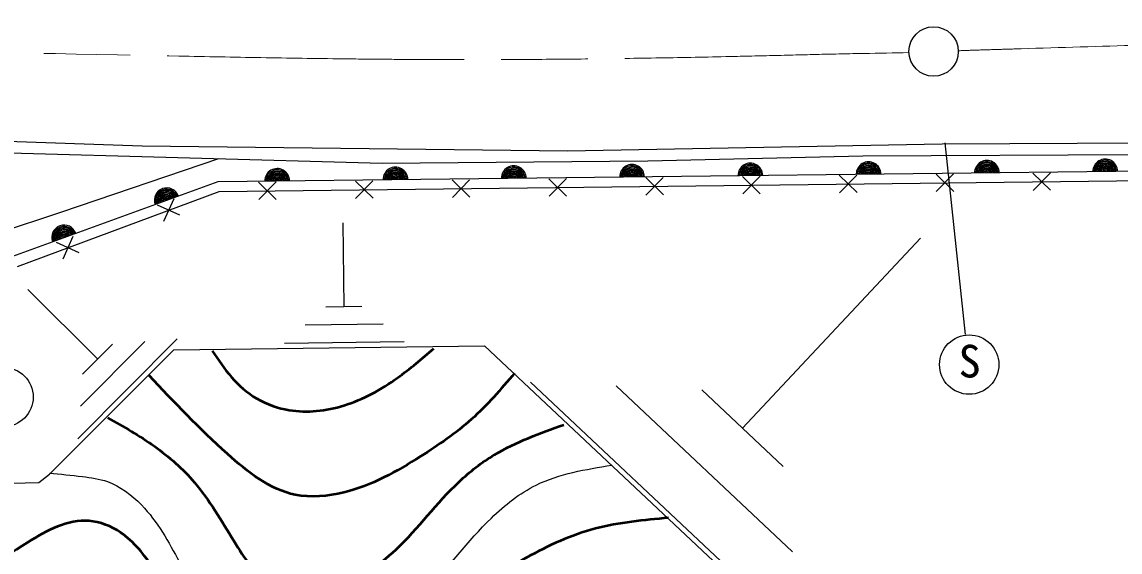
# Model space of a CAD drawing. Units: millimetres, scale not verified. Extents: x 40000 to 680000, y 20000 to 380000.
# Drawn here: x 134489 to 178894, y 268976 to 290406 of the extents above; entities that cross this region are included whole.
import ezdxf
from ezdxf.enums import TextEntityAlignment as Align

# ---------------------------------------------------------------- set-up
doc = ezdxf.new("R2010")
doc.units = ezdxf.units.MM
doc.header["$LTSCALE"] = 1000
doc.linetypes.add('CHAIN', pattern=[18.5, 12, -1.5, 3.5, -1.5])
for name, color, linetype, lineweight in [('M-BGD', 7, 'Continuous', 25), ('M-BMK', 2, 'CHAIN', 13), ('M-BMK-SRVR', 3, 'Continuous', 25), ('M-STR-STRC', 7, 'Continuous', 25), ('M-TTL-LINE', 7, 'Continuous', 50)]:
    doc.layers.add(name, color=color, linetype=linetype, lineweight=lineweight)
doc.styles.add('ＭＳ ゴシック', font='')
doc.styles.get('ＭＳ ゴシック').set_extended_font_data('MS Gothic')

msp = doc.modelspace()

# ---------------------------------------------------------------- linework, layer by layer
at = {"layer": 'M-BGD'}
for p, q in [((130457, 285715), (139350, 285396)), ((171707, 285483), (189290, 285570)), ((131963, 285164), (149054, 284701)), ((139350, 285396), (156556, 285193)), ((156556, 285193), (171707, 285483)), ((136105, 282731), (142450, 284880)), ((149054, 284701), (159801, 284788)), ((159801, 284788), (168491, 284990)), ((168491, 284990), (179557, 285048)), ((142418, 283951), (185469, 284446)), ((142457, 283557), (208999, 284342)), ((168257, 283508), (167542, 284207)), ((168249, 284215), (167550, 283500)), ((172171, 283554), (171456, 284253)), ((172163, 284261), (171464, 283546)), ((176086, 283600), (175370, 284299)), ((176077, 284307), (175379, 283592)), ((134115, 280936), (142418, 283951)), ((144772, 283231), (144057, 283930)), ((144764, 283938), (144065, 283223)), ((148686, 283277), (147971, 283976)), ((148678, 283984), (147979, 283269)), ((152600, 283323), (151885, 284022)), ((152592, 284030), (151893, 283315)), ((156515, 283369), (155799, 284068)), ((156506, 284077), (155808, 283361)), ((160429, 283416), (159713, 284114)), ((160421, 284123), (159722, 283407)), ((164343, 283462), (163628, 284161)), ((164335, 284169), (163636, 283453)), ((134305, 280516), (142457, 283557)), ((140874, 282589), (139964, 283005)), ((140627, 283252), (140212, 282342)), ((129559, 280558), (136105, 282731)), ((147461, 282279), (147501, 278889)), ((136551, 281731), (136135, 280821)), ((170831, 281659), (163631, 273989)), ((136798, 281069), (135888, 281484)), ((134731, 279589), (137551, 276779)), ((148231, 278899), (146771, 278879)), ((149091, 278189), (145941, 278149)), ((140761, 277589), (136751, 273559)), ((135598, 272130), (140624, 277157)), ((139461, 277489), (136851, 274869)), ((138151, 277379), (136941, 276169)), ((140624, 277157), (153190, 277310)), ((149941, 277469), (145101, 277409)), ((153190, 277310), (164132, 267043)), ((166021, 265539), (155051, 275839)), ((165651, 268989), (158521, 275689)), ((165271, 272439), (161981, 275529)), ((132932, 271732), (135169, 271793)), ((135169, 271793), (135598, 272130))]:
    msp.add_line(p, q, dxfattribs=at)
for centre, radius, start, end in [((159160, 284143), 500, 0.6578, 180.6578), ((159160, 284143), 500, 0.6578, 180.6578), ((163944, 284198), 500, 0.6578, 180.6578), ((163944, 284198), 500, 0.6578, 180.6578), ((163944, 284198), 450, 0.6578, 180.6578), ((168727, 284253), 500, 0.6578, 180.6578), ((168727, 284253), 500, 0.6578, 180.6578), ((168727, 284253), 450, 0.6578, 180.6578), ((168727, 284253), 400, 0.6578, 180.6578), ((173510, 284308), 500, 0.6578, 180.6578), ((173510, 284308), 500, 0.6578, 180.6578), ((173510, 284308), 450, 0.6578, 180.6578), ((173510, 284308), 400, 0.6578, 180.6578), ((173510, 284308), 350, 0.6578, 180.6578), ((178294, 284363), 500, 0.6578, 180.6578), ((178294, 284363), 500, 0.6578, 180.6578), ((178294, 284363), 450, 0.6578, 180.6578), ((178294, 284363), 400, 0.6578, 180.6578), ((178294, 284363), 350, 0.6578, 180.6578), ((178294, 284363), 300, 0.6578, 180.6578), ((144810, 283979), 500, 0.6578, 180.6578), ((144810, 283979), 500, 0.6578, 180.6578), ((144810, 283979), 450, 0.6578, 180.6578), ((144810, 283979), 400, 0.6578, 180.6578), ((144810, 283979), 350, 0.6578, 180.6578), ((144810, 283979), 300, 0.6578, 180.6578), ((144810, 283979), 250, 0.6578, 180.6578), ((149593, 284034), 500, 0.6578, 180.6578), ((149593, 284034), 500, 0.6578, 180.6578), ((149593, 284034), 450, 0.6578, 180.6578), ((149593, 284034), 400, 0.6578, 180.6578), ((149593, 284034), 350, 0.6578, 180.6578), ((149593, 284034), 300, 0.6578, 180.6578), ((149593, 284034), 250, 0.6578, 180.6578), ((149593, 284034), 200, 0.6578, 180.6578), ((154377, 284089), 500, 0.6578, 180.6578), ((154377, 284089), 500, 0.6578, 180.6578), ((154377, 284089), 450, 0.6578, 180.6578), ((154377, 284089), 400, 0.6578, 180.6578), ((154377, 284089), 350, 0.6578, 180.6578), ((154377, 284089), 300, 0.6578, 180.6578), ((154377, 284089), 250, 0.6578, 180.6578), ((154377, 284089), 200, 0.6578, 180.6578), ((154377, 284089), 150, 0.6578, 180.6578), ((159160, 284143), 450, 0.6578, 180.6578), ((159160, 284143), 400, 0.6578, 180.6578), ((159160, 284143), 350, 0.6578, 180.6578), ((159160, 284143), 300, 0.6578, 180.6578), ((159160, 284143), 250, 0.6578, 180.6578), ((159160, 284143), 200, 0.6578, 180.6578), ((159160, 284143), 150, 0.6578, 180.6578), ((159160, 284143), 100, 0.6578, 180.6578), ((159160, 284143), 50, 0.6578, 180.6578), ((163944, 284198), 400, 0.6578, 180.6578), ((163944, 284198), 350, 0.6578, 180.6578), ((163944, 284198), 300, 0.6578, 180.6578), ((163944, 284198), 250, 0.6578, 180.6578), ((163944, 284198), 200, 0.6578, 180.6578), ((163944, 284198), 150, 0.6578, 180.6578), ((163944, 284198), 100, 0.6578, 180.6578), ((163944, 284198), 50, 0.6578, 180.6578), ((168727, 284253), 350, 0.6578, 180.6578), ((168727, 284253), 300, 0.6578, 180.6578), ((168727, 284253), 250, 0.6578, 180.6578), ((168727, 284253), 200, 0.6578, 180.6578), ((168727, 284253), 150, 0.6578, 180.6578), ((168727, 284253), 100, 0.6578, 180.6578), ((168727, 284253), 50, 0.6578, 180.6578), ((173510, 284308), 300, 0.6578, 180.6578), ((173510, 284308), 250, 0.6578, 180.6578), ((173510, 284308), 200, 0.6578, 180.6578), ((173510, 284308), 150, 0.6578, 180.6578), ((173510, 284308), 100, 0.6578, 180.6578), ((173510, 284308), 50, 0.6578, 180.6578), ((178294, 284363), 250, 0.6578, 180.6578), ((178294, 284363), 200, 0.6578, 180.6578), ((178294, 284363), 150, 0.6578, 180.6578), ((178294, 284363), 100, 0.6578, 180.6578), ((178294, 284363), 50, 0.6578, 180.6578), ((144810, 283979), 200, 0.6578, 180.6578), ((144810, 283979), 150, 0.6578, 180.6578), ((144810, 283979), 100, 0.6578, 180.6578), ((144810, 283979), 50, 0.6578, 180.6578), ((149593, 284034), 150, 0.6578, 180.6578), ((149593, 284034), 100, 0.6578, 180.6578), ((149593, 284034), 50, 0.6578, 180.6578), ((154377, 284089), 100, 0.6578, 180.6578), ((154377, 284089), 50, 0.6578, 180.6578), ((140343, 283198), 500, 19.9557, 199.9557), ((140343, 283198), 500, 19.9557, 199.9557), ((140343, 283198), 450, 19.9557, 199.9557), ((140343, 283198), 400, 19.9557, 199.9557), ((140343, 283198), 350, 19.9557, 199.9557), ((140343, 283198), 300, 19.9557, 199.9557), ((140343, 283198), 250, 19.9557, 199.9557), ((140343, 283198), 200, 19.9557, 199.9557), ((140343, 283198), 150, 19.9557, 199.9557), ((140343, 283198), 100, 19.9557, 199.9557), ((140343, 283198), 50, 19.9557, 199.9557), ((136194, 281691), 500, 19.9557, 199.9557), ((136194, 281691), 500, 19.9557, 199.9557), ((136194, 281691), 450, 19.9557, 199.9557), ((136194, 281691), 400, 19.9557, 199.9557), ((136194, 281691), 350, 19.9557, 199.9557), ((136194, 281691), 300, 19.9557, 199.9557), ((136194, 281691), 250, 19.9557, 199.9557), ((136194, 281691), 200, 19.9557, 199.9557), ((136194, 281691), 150, 19.9557, 199.9557), ((136194, 281691), 100, 19.9557, 199.9557), ((136194, 281691), 50, 19.9557, 199.9557)]:
    msp.add_arc(centre, radius, start, end, dxfattribs=at)
msp.add_open_spline([(135599, 272166), (136043, 272125), (136486, 272083), (136932, 272028), (137275, 271986), (137620, 271936), (137943, 271822), (138465, 271637), (138930, 271284), (139321, 270880), (139973, 270206), (140418, 269390), (140860, 268560), (141208, 267906), (141554, 267245), (142054, 266722), (142646, 266104), (143454, 265680), (144306, 265436), (145339, 265138), (146437, 265104), (147453, 265367), (148711, 265692), (149844, 266471), (150784, 267388), (151748, 268330), (152509, 269417), (153471, 270351), (154013, 270877), (154618, 271354), (155286, 271684), (156223, 272146), (157282, 272317), (158341, 272488)], degree=3, knots=[0, 0, 0, 0, 1, 1, 1, 2, 2, 2, 3, 3, 3, 4, 4, 4, 5, 5, 5, 6, 6, 6, 7, 7, 7, 8, 8, 8, 9, 9, 9, 10, 10, 10, 11, 11, 11, 11], dxfattribs=at)
at = {"layer": 'M-BMK'}
for points, knots in [([(103395, 290406), (110599, 290019), (117804, 289632), (125014, 289397), (129457, 289252), (133903, 289166), (138349, 289076), (142772, 288987), (147196, 288895), (151620, 288884), (155396, 288875), (159172, 288924), (162947, 289004), (163576, 289018), (164206, 289032), (164835, 289048), (165464, 289063), (166093, 289081), (166722, 289095), (167933, 289124), (169144, 289145), (170355, 289166)], [0, 0, 0, 0, 1, 1, 1, 2, 2, 2, 3, 3, 3, 4, 4, 4, 5, 5, 5, 6, 6, 6, 7, 7, 7, 7]), ([(172341, 289241), (172560, 289250), (172779, 289259), (172998, 289266), (173263, 289275), (173529, 289282), (173795, 289290), (174061, 289298), (174327, 289306), (174593, 289314), (176189, 289364), (177784, 289412), (179380, 289461)], [0, 0, 0, 0, 1, 1, 1, 2, 2, 2, 3, 3, 3, 4, 4, 4, 4])]:
    msp.add_open_spline(points, degree=3, knots=knots, dxfattribs=at)
at = {"layer": 'M-BMK-SRVR'}
msp.add_circle((171354, 289212), 1000, dxfattribs=at)
at = {"layer": 'M-STR-STRC'}
msp.add_line((172650, 277767), (171823, 285524), dxfattribs=at)
for centre in [(172795, 276553), (133743, 275242)]:
    msp.add_circle(centre, 1200, dxfattribs=at)
at = {"layer": 'M-TTL-LINE'}
for points, knots in [([(142181, 277110), (142425, 276746), (142670, 276383), (142959, 276052), (143255, 275713), (143598, 275410), (143986, 275181), (144385, 274945), (144833, 274789), (145293, 274714), (146026, 274594), (146789, 274682), (147502, 274901), (148289, 275143), (149015, 275545), (149680, 276021), (150191, 276386), (150667, 276795), (151143, 277204)], [0, 0, 0, 0, 1, 1, 1, 2, 2, 2, 3, 3, 3, 4, 4, 4, 5, 5, 5, 6, 6, 6, 6]), ([(154410, 276208), (153855, 275557), (153300, 274906), (152668, 274341), (152039, 273778), (151335, 273301), (150614, 272847), (149638, 272232), (148631, 271661), (147502, 271384), (146858, 271226), (146173, 271164), (145542, 271291), (144513, 271498), (143623, 272208), (142803, 272940), (141652, 273969), (140641, 275042), (139629, 276114)], [0, 0, 0, 0, 1, 1, 1, 2, 2, 2, 3, 3, 3, 4, 4, 4, 5, 5, 5, 6, 6, 6, 6]), ([(137949, 274403), (138595, 274042), (139242, 273682), (139847, 273251), (140441, 272829), (140996, 272339), (141465, 271789), (142078, 271071), (142544, 270250), (143052, 269424), (143477, 268732), (143931, 268037), (144608, 267619), (144935, 267417), (145315, 267280), (145697, 267246), (146180, 267202), (146667, 267322), (147129, 267495), (148067, 267844), (148899, 268408), (149618, 269082), (150530, 269935), (151258, 270965), (152170, 271820), (152608, 272231), (153088, 272601), (153601, 272909), (154472, 273432), (155437, 273778), (156402, 274123)], [0, 0, 0, 0, 1, 1, 1, 2, 2, 2, 3, 3, 3, 4, 4, 4, 5, 5, 5, 6, 6, 6, 7, 7, 7, 8, 8, 8, 9, 9, 9, 10, 10, 10, 10]), ([(160634, 270357), (159636, 270266), (158638, 270175), (157678, 269922), (156701, 269664), (155765, 269239), (154877, 268739), (154078, 268290), (153318, 267780), (152605, 267214), (151571, 266393), (150635, 265454), (149618, 264601), (149063, 264135), (148484, 263695), (147844, 263356), (147310, 263073), (146733, 262860), (146133, 262765), (145648, 262688), (145148, 262687), (144670, 262796), (144011, 262945), (143395, 263302), (142896, 263760), (142135, 264459), (141648, 265393), (141123, 266281), (140713, 266975), (140279, 267641), (139816, 268304), (139434, 268849), (139031, 269393), (138478, 269766), (138098, 270022), (137647, 270197), (137202, 270233), (136337, 270302), (135490, 269844), (134712, 269362), (133525, 268625), (132498, 267833), (131476, 266966), (130568, 266195), (129664, 265366), (128613, 264818), (127902, 264448), (127123, 264207), (126310, 264071), (125147, 263878), (123914, 263902), (122856, 264320), (121952, 264678), (121175, 265324), (120398, 265970)], [0, 0, 0, 0, 1, 1, 1, 2, 2, 2, 3, 3, 3, 4, 4, 4, 5, 5, 5, 6, 6, 6, 7, 7, 7, 8, 8, 8, 9, 9, 9, 10, 10, 10, 11, 11, 11, 12, 12, 12, 13, 13, 13, 14, 14, 14, 15, 15, 15, 16, 16, 16, 17, 17, 17, 18, 18, 18, 18])]:
    msp.add_open_spline(points, degree=3, knots=knots, dxfattribs=at)

# ---------------------------------------------------------------- texts
at = {"layer": 'M-STR-STRC', "style": 'ＭＳ ゴシック'}
msp.add_text('S', height=1320, dxfattribs=at).set_placement((172362, 275637), align=Align.BOTTOM_LEFT)

doc.saveas('drawing.dxf')
